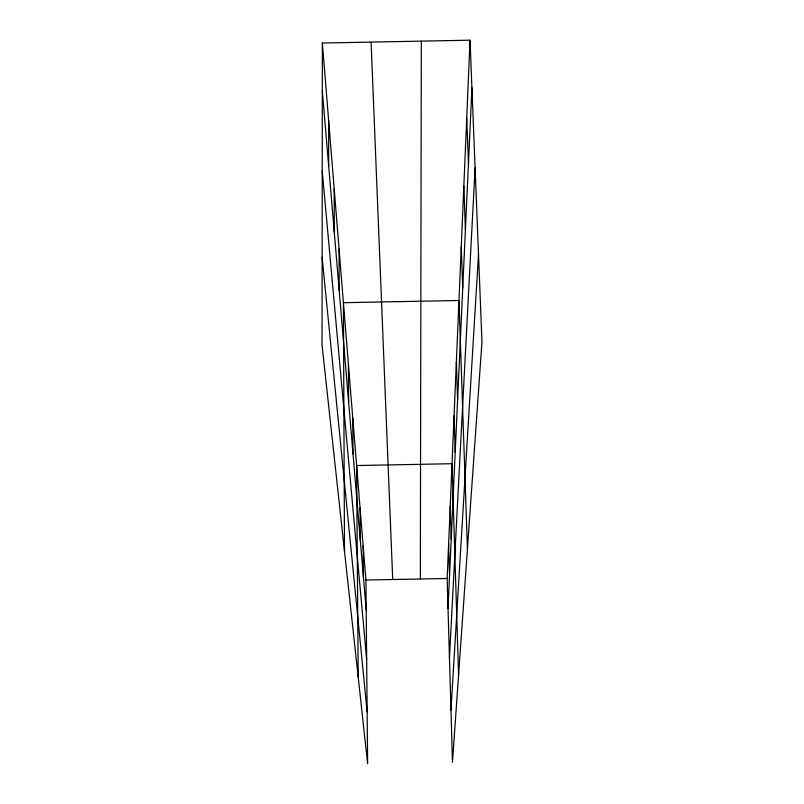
<?xml version="1.0" encoding="UTF-8"?>
<svg xmlns="http://www.w3.org/2000/svg" width="804" height="804" viewBox="0 0 804 804"><rect width="100%" height="100%" fill="white"/><g stroke="black" fill="none" stroke-linecap="round" stroke-linejoin="round"><path stroke-width="1.21" d="M322.364 43.034L322.032 344.926L367.639 763.8L365.91 580.036L322.364 43.034L470.038 40.2L481.968 341.851L452.471 762.172L447.155 578.468L470.038 40.2M420.341 578.991L421.306 41.135M448.019 608.397L471.928 87.837M449.456 657.923L475.094 167.956M450.964 710.193L478.511 254.235M365.91 580.036L447.155 578.468M322.123 257.24L367.157 711.801M322.223 170.89L366.654 659.511M322.314 90.711L366.192 609.965M371.096 42.099L392.714 579.513M466.732 117.957L468.451 163.423M463.838 186.226L465.415 229.663M461.265 246.647L462.722 288.214M467.436 548.961L458.973 300.485L343.419 302.706L344.504 551.323M456.36 362.051L457.597 399.829M454.059 416.02L455.205 451.928M458.581 675.119L452.029 463.707L356.624 465.546L358.192 677.048M450.23 506.168L451.215 538.821M448.612 544.197L449.536 575.433M363.137 545.846L363.408 577.081M360.061 507.897L360.323 540.569M352.765 417.959L353.006 453.888M348.403 364.122L348.614 401.92M339.067 248.989L339.208 290.586M334.183 188.719L334.273 232.185M328.655 120.61L328.685 166.106"/></g></svg>
